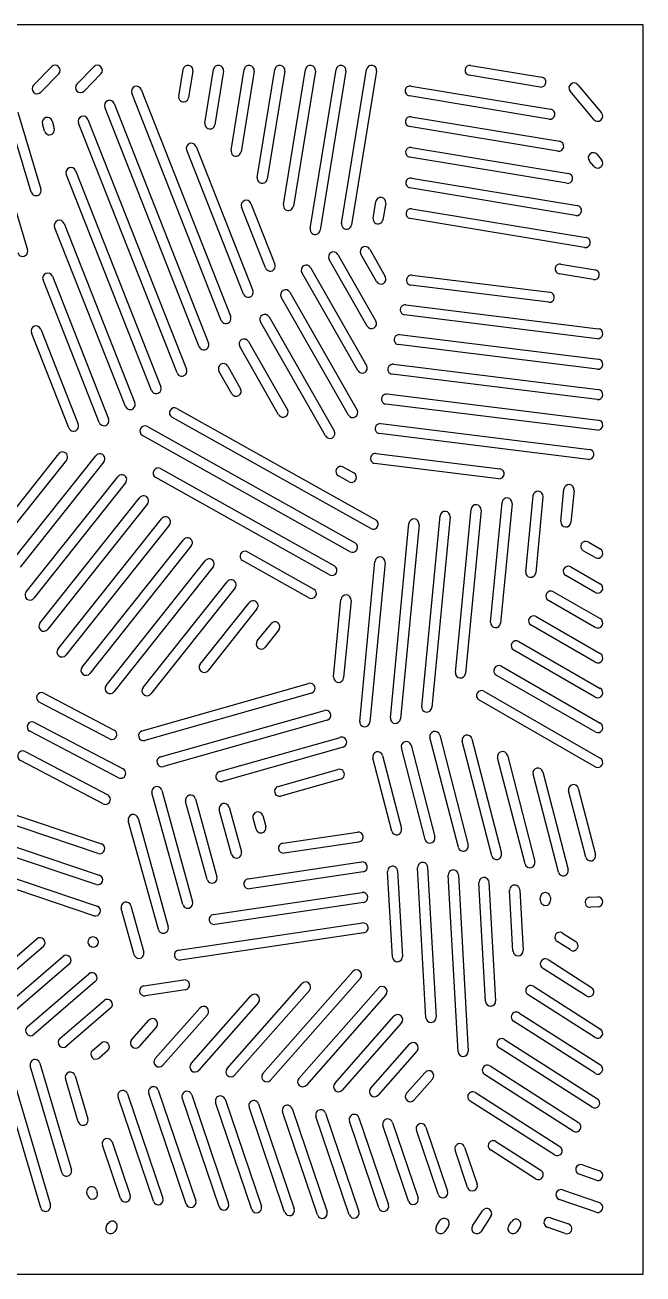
# Model space of a CAD drawing. Header units: inches. Extents: x 0 to 36, y 0 to 31.
# Drawn here: x 20.65 to 36, y 0 to 31 of the extents above; entities that cross this region are included whole.
import ezdxf

# ---------------------------------------------------------------- set-up
doc = ezdxf.new("R2010")
doc.units = ezdxf.units.IN
doc.layers.add('PROFILE', color=1, linetype='Continuous')
doc.layers.add('SLOTS', color=3, linetype='Continuous')

msp = doc.modelspace()

# ---------------------------------------------------------------- linework, layer by layer
at = {"layer": 'PROFILE'}
msp.add_lwpolyline([(0, 0), (36, 0), (36, 31), (0, 31)], close=True, dxfattribs=at)
at = {"layer": 'SLOTS'}
for p, q in [((20.865, 29.506), (21.311, 29.962)), ((21.49, 29.788), (21.043, 29.331)), ((21.94, 29.533), (22.36, 29.962)), ((22.539, 29.788), (22.119, 29.358)), ((24.47, 29.237), (24.577, 29.895)), ((24.824, 29.855), (24.717, 29.197)), ((25.12, 28.563), (25.337, 29.895)), ((25.584, 29.855), (25.367, 28.523)), ((25.77, 27.889), (26.097, 29.895)), ((26.344, 29.855), (26.017, 27.849)), ((26.421, 27.215), (26.857, 29.895)), ((27.103, 29.855), (26.667, 27.175)), ((27.071, 26.541), (27.617, 29.895)), ((27.863, 29.855), (27.318, 26.501)), ((27.734, 25.946), (28.376, 29.895)), ((28.623, 29.855), (27.981, 25.906)), ((28.515, 26.077), (29.136, 29.895)), ((29.383, 29.855), (28.762, 26.037)), ((31.725, 29.998), (33.486, 29.707)), ((30.239, 29.484), (33.706, 28.91)), ((33.445, 29.46), (31.685, 29.752)), ((34.38, 29.517), (34.971, 28.817)), ((25.528, 23.667), (23.304, 29.307)), ((23.536, 29.398), (25.761, 23.759)), ((33.665, 28.663), (30.199, 29.238)), ((34.779, 28.655), (34.189, 29.356)), ((19.631, 29.046), (20.715, 25.418)), ((20.478, 28.832), (21.047, 26.926)), ((24.979, 23.015), (22.635, 28.959)), ((22.867, 29.051), (25.212, 23.107)), ((20.808, 26.854), (20.238, 28.76)), ((21.14, 28.363), (21.085, 28.546)), ((21.325, 28.617), (21.38, 28.434)), ((24.43, 22.363), (21.983, 28.566)), ((22.216, 28.658), (24.663, 22.455)), ((30.244, 28.723), (33.927, 28.113)), ((33.886, 27.867), (30.203, 28.477)), ((24.9, 27.985), (26.31, 24.411)), ((30.249, 27.962), (34.147, 27.317)), ((26.077, 24.319), (24.668, 27.893)), ((34.107, 27.07), (30.208, 27.716)), ((34.779, 27.492), (34.668, 27.624)), ((34.859, 27.786), (34.971, 27.653)), ((23.795, 21.93), (21.679, 27.295)), ((21.911, 27.387), (24.027, 22.021)), ((30.254, 27.201), (34.368, 26.52)), ((34.327, 26.273), (30.213, 26.955)), ((26.626, 24.971), (26.031, 26.479)), ((26.264, 26.571), (26.859, 25.063)), ((29.296, 26.208), (29.363, 26.618)), ((29.61, 26.577), (29.543, 26.168)), ((30.259, 26.44), (34.589, 25.723)), ((21.622, 26.075), (23.378, 21.623)), ((34.548, 25.477), (30.218, 26.194)), ((23.146, 21.531), (21.39, 25.983)), ((29.212, 25.436), (29.6, 24.755)), ((29.15, 23.527), (28.206, 25.18)), ((28.423, 25.304), (29.367, 23.651)), ((29.383, 24.631), (28.994, 25.312)), ((28.917, 22.423), (27.529, 24.854)), ((27.746, 24.978), (29.134, 22.547)), ((34.768, 24.68), (33.92, 24.82)), ((33.961, 25.067), (34.809, 24.926)), ((22.497, 21.133), (21.101, 24.671)), ((21.334, 24.763), (22.729, 21.225)), ((33.657, 24.118), (30.237, 24.539)), ((30.267, 24.788), (33.688, 24.366)), ((28.684, 21.318), (27.014, 24.243)), ((27.231, 24.367), (28.901, 21.442)), ((30.112, 24.051), (34.89, 23.462)), ((28.115, 20.803), (26.5, 23.631)), ((26.717, 23.755), (28.332, 20.927)), ((34.86, 23.214), (30.081, 23.803)), ((21.744, 20.998), (20.812, 23.36)), ((21.045, 23.451), (21.976, 21.09)), ((29.956, 23.315), (34.89, 22.706)), ((26.952, 21.326), (25.985, 23.02)), ((26.202, 23.144), (27.169, 21.45)), ((34.86, 22.458), (29.926, 23.066)), ((25.79, 21.849), (25.47, 22.409)), ((25.687, 22.533), (26.007, 21.973)), ((34.86, 21.703), (29.77, 22.33)), ((29.801, 22.578), (34.89, 21.951)), ((29.645, 21.842), (34.89, 21.195)), ((24.425, 21.483), (29.362, 18.719)), ((34.86, 20.947), (29.615, 21.593)), ((29.24, 18.501), (24.303, 21.265)), ((29.49, 21.105), (34.671, 20.466)), ((28.727, 17.928), (23.571, 20.815)), ((23.693, 21.033), (28.85, 18.146)), ((34.64, 20.218), (29.459, 20.857)), ((19.993, 18.474), (21.491, 20.356)), ((21.686, 20.201), (20.188, 18.318)), ((20.337, 17.701), (22.412, 20.31)), ((22.608, 20.154), (20.532, 17.546)), ((29.372, 20.364), (32.444, 19.985)), ((24.021, 19.99), (28.337, 17.574)), ((28.56, 20.028), (28.821, 19.881)), ((32.414, 19.737), (29.342, 20.116)), ((20.681, 16.929), (22.956, 19.789)), ((23.152, 19.633), (20.876, 16.774)), ((28.215, 17.355), (23.899, 19.772)), ((28.699, 19.663), (28.437, 19.81)), ((21.025, 16.157), (23.5, 19.267)), ((33.087, 17.428), (33.268, 19.314)), ((33.516, 19.29), (33.336, 17.404)), ((33.96, 18.677), (34.037, 19.48)), ((34.286, 19.456), (34.209, 18.653)), ((23.695, 19.112), (21.22, 16.001)), ((31.341, 14.93), (31.729, 18.981)), ((31.978, 18.957), (31.59, 14.906)), ((32.214, 16.179), (32.498, 19.148)), ((32.747, 19.124), (32.463, 16.155)), ((21.473, 15.517), (24.043, 18.746)), ((29.726, 13.803), (30.188, 18.627)), ((30.437, 18.604), (29.975, 13.779)), ((30.506, 14.081), (30.959, 18.815)), ((31.208, 18.791), (30.755, 14.057)), ((24.239, 18.591), (21.669, 15.361)), ((22.07, 15.062), (24.587, 18.225)), ((24.783, 18.069), (22.266, 14.907)), ((34.639, 18.169), (34.937, 17.997)), ((22.668, 14.608), (25.131, 17.704)), ((27.703, 16.783), (26.055, 17.705)), ((26.178, 17.923), (27.825, 17.001)), ((28.964, 13.717), (29.344, 17.685)), ((34.813, 17.78), (34.514, 17.952)), ((25.327, 17.548), (22.863, 14.453)), ((29.593, 17.661), (29.213, 13.693)), ((34.207, 17.551), (34.937, 17.132)), ((23.584, 14.556), (25.675, 17.183)), ((34.813, 16.915), (34.083, 17.335)), ((25.87, 17.027), (23.78, 14.4)), ((28.316, 14.821), (28.5, 16.742)), ((33.776, 16.934), (34.937, 16.267)), ((25.003, 15.134), (26.218, 16.662)), ((26.414, 16.506), (25.199, 14.979)), ((28.749, 16.718), (28.565, 14.797)), ((34.813, 16.05), (33.651, 16.718)), ((26.422, 15.713), (26.762, 16.14)), ((33.345, 16.317), (34.937, 15.402)), ((26.958, 15.985), (26.618, 15.557)), ((34.813, 15.185), (33.22, 16.1)), ((32.913, 15.7), (34.937, 14.536)), ((34.813, 14.32), (32.789, 15.483)), ((32.482, 15.083), (34.937, 13.671)), ((23.563, 13.483), (27.697, 14.657)), ((34.813, 13.455), (32.357, 14.866)), ((21.123, 14.416), (22.866, 13.502)), ((27.765, 14.416), (23.631, 13.243)), ((32.051, 14.466), (34.937, 12.806)), ((22.75, 13.28), (21.007, 14.195)), ((24.021, 12.834), (28.089, 13.988)), ((34.813, 12.589), (31.926, 14.249)), ((20.889, 13.692), (23.088, 12.538)), ((28.157, 13.748), (24.09, 12.593)), ((22.972, 12.317), (20.773, 13.47)), ((30.952, 13.375), (31.658, 10.647)), ((25.481, 12.469), (28.481, 13.32)), ((28.55, 13.079), (25.549, 12.228)), ((30.589, 10.788), (30, 13.06)), ((30.242, 13.122), (30.831, 10.851)), ((31.416, 10.584), (30.71, 13.313)), ((32.244, 10.381), (31.508, 13.221)), ((31.75, 13.284), (32.486, 10.443)), ((22.592, 11.669), (20.539, 12.746)), ((20.655, 12.968), (22.708, 11.891)), ((29.761, 10.991), (29.291, 12.807)), ((29.533, 12.869), (30.003, 11.054)), ((33.071, 10.177), (32.389, 12.811)), ((32.631, 12.874), (33.313, 10.24)), ((26.941, 12.103), (28.424, 12.524)), ((33.899, 9.973), (33.27, 12.402)), ((33.512, 12.464), (34.141, 10.036)), ((28.492, 12.284), (27.009, 11.863)), ((24.573, 9.17), (23.806, 11.939)), ((24.047, 12.006), (24.814, 9.237)), ((24.883, 11.797), (25.42, 9.859)), ((34.576, 10.347), (34.151, 11.992)), ((34.393, 12.055), (34.818, 10.41)), ((19.926, 11.558), (22.552, 10.676)), ((25.179, 9.793), (24.642, 11.73)), ((25.785, 10.415), (25.478, 11.521)), ((25.719, 11.588), (26.026, 10.482)), ((22.472, 10.439), (19.847, 11.321)), ((23.967, 8.548), (23.219, 11.248)), ((23.46, 11.315), (24.208, 8.615)), ((26.391, 11.037), (26.315, 11.312)), ((26.555, 11.378), (26.631, 11.104)), ((19.435, 10.932), (22.499, 9.902)), ((27.054, 10.695), (28.908, 10.97)), ((22.419, 9.665), (19.355, 10.695)), ((28.945, 10.722), (27.09, 10.448)), ((20.042, 9.937), (22.445, 9.129)), ((26.192, 9.81), (29.012, 10.227)), ((29.048, 9.98), (26.228, 9.562)), ((29.775, 7.868), (29.657, 9.989)), ((29.906, 10.003), (30.025, 7.882)), ((30.61, 6.362), (30.403, 10.085)), ((30.652, 10.099), (30.86, 6.376)), ((22.366, 8.892), (19.962, 9.7)), ((31.408, 5.518), (31.164, 9.897)), ((31.414, 9.911), (31.658, 5.532)), ((32.09, 6.766), (31.926, 9.71)), ((32.175, 9.724), (32.339, 6.78)), ((25.33, 8.924), (29.022, 9.47)), ((32.771, 8.014), (32.687, 9.523)), ((32.937, 9.536), (33.021, 8.028)), ((33.453, 9.262), (33.449, 9.335)), ((33.699, 9.349), (33.703, 9.276)), ((34.678, 9.35), (34.867, 9.362)), ((23.362, 7.925), (23.043, 9.074)), ((23.284, 9.14), (23.602, 7.992)), ((29.059, 9.223), (25.366, 8.677)), ((34.883, 9.113), (34.694, 9.101)), ((24.467, 8.038), (29.032, 8.714)), ((29.069, 8.466), (24.504, 7.791)), ((34.002, 8.462), (34.33, 8.252)), ((19.086, 6.717), (20.947, 8.317)), ((21.11, 8.127), (19.249, 6.528)), ((22.312, 8.119), (22.301, 8.123)), ((22.381, 8.36), (22.392, 8.356)), ((34.196, 8.042), (33.867, 8.252)), ((19.897, 6.426), (21.591, 7.882)), ((33.641, 7.803), (34.721, 7.113)), ((21.754, 7.692), (20.06, 6.236)), ((20.708, 6.134), (22.236, 7.447)), ((26.562, 4.977), (28.794, 7.508)), ((34.586, 6.902), (33.507, 7.592)), ((22.399, 7.258), (20.871, 5.944)), ((23.605, 7.153), (24.595, 7.299)), ((25.67, 5.099), (27.527, 7.205)), ((28.981, 7.343), (26.749, 4.811)), ((33.281, 7.143), (34.942, 6.081)), ((24.631, 7.052), (23.642, 6.905)), ((24.779, 5.222), (26.26, 6.903)), ((27.715, 7.04), (25.858, 4.934)), ((27.453, 4.854), (29.428, 7.093)), ((29.615, 6.928), (27.641, 4.688)), ((34.808, 5.871), (33.146, 6.932)), ((21.52, 5.842), (22.617, 6.786)), ((22.78, 6.596), (21.683, 5.652)), ((23.887, 5.345), (24.994, 6.6)), ((26.448, 6.738), (24.966, 5.057)), ((23.3, 5.813), (23.727, 6.298)), ((25.181, 6.435), (24.075, 5.18)), ((28.345, 4.731), (29.814, 6.397)), ((30.001, 6.232), (28.532, 4.565)), ((34.808, 4.981), (32.786, 6.272)), ((32.92, 6.483), (34.942, 5.191)), ((23.915, 6.133), (23.487, 5.648)), ((22.331, 5.55), (22.542, 5.732)), ((29.236, 4.608), (30.2, 5.701)), ((34.733, 4.139), (32.425, 5.613)), ((32.56, 5.823), (34.867, 4.349)), ((21.043, 1.644), (19.909, 5.48)), ((20.149, 5.551), (21.283, 1.715)), ((22.705, 5.542), (22.494, 5.361)), ((30.387, 5.535), (29.424, 4.443)), ((21.567, 2.519), (20.784, 5.165)), ((21.024, 5.236), (21.806, 2.589)), ((30.128, 4.485), (30.586, 5.004)), ((32.2, 5.164), (34.4, 3.758)), ((21.976, 3.78), (21.659, 4.851)), ((21.899, 4.922), (22.215, 3.851)), ((30.773, 4.839), (30.315, 4.32)), ((34.266, 3.547), (32.065, 4.953)), ((23.842, 1.805), (22.965, 4.39)), ((23.201, 4.47), (24.078, 1.885)), ((24.656, 1.737), (23.725, 4.484)), ((23.961, 4.565), (24.893, 1.817)), ((25.471, 1.669), (24.556, 4.37)), ((24.792, 4.45), (25.708, 1.75)), ((31.839, 4.504), (33.933, 3.166)), ((26.286, 1.602), (25.386, 4.255)), ((25.623, 4.336), (26.523, 1.682)), ((27.101, 1.534), (26.217, 4.141)), ((26.454, 4.221), (27.338, 1.614)), ((27.285, 4.107), (28.153, 1.546)), ((33.798, 2.955), (31.705, 4.293)), ((27.916, 1.466), (27.048, 4.026)), ((28.707, 1.469), (27.879, 3.912)), ((28.116, 3.992), (28.944, 1.549)), ((29.442, 1.639), (28.71, 3.797)), ((28.946, 3.877), (29.678, 1.719)), ((29.777, 3.763), (30.413, 1.889)), ((30.176, 1.808), (29.54, 3.683)), ((30.91, 1.978), (30.371, 3.568)), ((30.608, 3.648), (31.147, 2.059)), ((23.027, 1.873), (22.578, 3.196)), ((22.814, 3.277), (23.263, 1.953)), ((31.569, 3.151), (31.881, 2.229)), ((32.347, 3.289), (33.466, 2.574)), ((31.645, 2.148), (31.332, 3.071)), ((33.331, 2.364), (32.213, 3.079)), ((34.493, 2.711), (34.916, 2.565)), ((34.834, 2.328), (34.411, 2.475)), ((22.212, 1.94), (22.191, 2.002)), ((22.427, 2.083), (22.448, 2.021)), ((34.002, 2.088), (34.916, 1.771)), ((31.768, 1.193), (32.014, 1.569)), ((34.834, 1.534), (33.919, 1.852)), ((22.677, 1.196), (22.719, 1.258)), ((30.871, 1.193), (30.958, 1.325)), ((32.223, 1.432), (31.977, 1.057)), ((32.665, 1.193), (32.738, 1.306)), ((33.703, 1.398), (34.149, 1.243)), ((22.925, 1.117), (22.883, 1.054)), ((31.167, 1.188), (31.081, 1.057)), ((32.947, 1.169), (32.874, 1.057)), ((34.067, 1.007), (33.621, 1.162))]:
    msp.add_line(p, q, dxfattribs=at)
for centre, start, end in [((21.4, 29.875), -44.3704, 135.6296), ((22.45, 29.875), -44.3704, 135.6296), ((24.7, 29.875), -9.2392, 170.7608), ((25.46, 29.875), -9.2392, 170.7608), ((26.22, 29.875), -9.2392, 170.7608), ((26.98, 29.875), -9.2392, 170.7608), ((27.74, 29.875), -9.2392, 170.7608), ((28.5, 29.875), -9.2392, 170.7608), ((29.26, 29.875), -9.2392, 170.7608), ((31.705, 29.875), 80.5984, 260.5984), ((20.954, 29.419), -224.3704, -44.3704), ((22.03, 29.446), -224.3704, -44.3704), ((23.42, 29.353), 21.5245, 201.5245), ((30.219, 29.361), 80.5984, 260.5984), ((33.465, 29.584), -99.4016, 80.5984), ((34.284, 29.436), 40.1482, 220.1482), ((24.593, 29.217), 170.7608, 350.7608), ((22.751, 29.005), 21.5245, 201.5245), ((33.686, 28.787), -99.4016, 80.5984), ((21.205, 28.582), 16.6412, 196.6412), ((22.1, 28.612), 21.5245, 201.5245), ((25.244, 28.543), 170.7608, 350.7608), ((30.224, 28.6), 80.5984, 260.5984), ((34.875, 28.736), 220.1482, 400.1482), ((21.26, 28.398), 196.6412, 376.6412), ((24.784, 27.939), 21.5245, 201.5245), ((30.229, 27.839), 80.5984, 260.5984), ((33.906, 27.99), -99.4016, 80.5984), ((25.894, 27.869), 170.7608, 350.7608), ((34.764, 27.705), 40.1482, 220.1482), ((34.875, 27.573), 220.1482, 400.1482), ((21.795, 27.341), 21.5245, 201.5245), ((34.127, 27.193), -99.4016, 80.5984), ((26.544, 27.195), 170.7608, 350.7608), ((30.233, 27.078), 80.5984, 260.5984), ((20.928, 26.89), 196.6412, 376.6412), ((29.486, 26.597), -9.2392, 170.7608), ((26.148, 26.525), 21.5245, 201.5245), ((27.194, 26.521), 170.7608, 350.7608), ((30.238, 26.317), 80.5984, 260.5984), ((34.348, 26.397), -99.4016, 80.5984), ((21.506, 26.029), 21.5245, 201.5245), ((28.639, 26.057), 170.7608, 350.7608), ((29.42, 26.188), 170.7608, 350.7608), ((27.857, 25.926), 170.7608, 350.7608), ((29.103, 25.374), 29.7254, 209.7254), ((34.568, 25.6), -99.4016, 80.5984), ((20.596, 25.382), 196.6412, 376.6412), ((28.315, 25.242), 29.7254, 209.7254), ((21.217, 24.717), 21.5245, 201.5245), ((26.743, 25.017), 201.5245, 381.5245), ((27.638, 24.916), 29.7254, 209.7254), ((33.941, 24.944), 80.5984, 260.5984), ((34.789, 24.803), -99.4016, 80.5984), ((29.492, 24.693), -150.2746, 29.7254), ((30.252, 24.664), 82.973, 262.973), ((26.193, 24.365), 201.5245, 381.5245), ((27.123, 24.305), 29.7254, 209.7254), ((33.673, 24.242), 262.973, 442.973), ((30.097, 23.927), 82.973, 262.973), ((25.644, 23.713), 201.5245, 381.5245), ((26.608, 23.693), 29.7254, 209.7254), ((29.259, 23.589), -150.2746, 29.7254), ((20.928, 23.406), 21.5245, 201.5245), ((29.941, 23.19), 82.973, 262.973), ((34.875, 23.338), 262.973, 442.973), ((25.095, 23.061), 201.5245, 381.5245), ((26.094, 23.082), 29.7254, 209.7254), ((34.875, 22.582), 262.973, 442.973), ((24.546, 22.409), 201.5245, 381.5245), ((25.579, 22.471), 29.7254, 209.7254), ((29.026, 22.485), -150.2746, 29.7254), ((29.786, 22.454), 82.973, 262.973), ((23.911, 21.976), 201.5245, 381.5245), ((25.898, 21.911), -150.2746, 29.7254), ((29.63, 21.717), 82.973, 262.973), ((34.875, 21.827), 262.973, 442.973), ((23.262, 21.577), 201.5245, 381.5245), ((24.364, 21.374), 60.7555, 240.7555), ((27.061, 21.388), -150.2746, 29.7254), ((28.793, 21.38), -150.2746, 29.7254), ((21.86, 21.044), 201.5245, 381.5245), ((22.613, 21.179), 201.5245, 381.5245), ((29.475, 20.981), 82.973, 262.973), ((34.875, 21.071), 262.973, 442.973), ((23.632, 20.924), 60.7555, 240.7555), ((28.223, 20.865), -150.2746, 29.7254), ((34.655, 20.342), 262.973, 442.973), ((21.588, 20.278), -38.512, 141.488), ((22.51, 20.232), -38.512, 141.488), ((29.357, 20.24), 82.973, 262.973), ((23.96, 19.881), 60.7555, 240.7555), ((28.499, 19.919), 60.7555, 240.7555), ((28.76, 19.772), -119.2445, 60.7555), ((32.429, 19.861), 262.973, 442.973), ((23.054, 19.711), -38.512, 141.488), ((34.161, 19.468), -5.4719, 174.5281), ((23.598, 19.19), -38.512, 141.488), ((32.623, 19.136), -5.4719, 174.5281), ((33.392, 19.302), -5.4719, 174.5281), ((31.084, 18.803), -5.4719, 174.5281), ((31.853, 18.969), -5.4719, 174.5281), ((24.141, 18.668), -38.512, 141.488), ((29.301, 18.61), -119.2445, 60.7555), ((30.312, 18.616), -5.4719, 174.5281), ((34.084, 18.665), 174.5281, 354.5281), ((24.685, 18.147), -38.512, 141.488), ((28.788, 18.037), -119.2445, 60.7555), ((34.576, 18.06), 60.1029, 240.1029), ((34.875, 17.889), 240.1029, 420.1029), ((25.229, 17.626), -38.512, 141.488), ((26.117, 17.814), 60.7555, 240.7555), ((29.469, 17.673), -5.4719, 174.5281), ((28.276, 17.464), -119.2445, 60.7555), ((33.211, 17.416), 174.5281, 354.5281), ((34.145, 17.443), 60.1029, 240.1029), ((25.773, 17.105), -38.512, 141.488), ((34.875, 17.023), 240.1029, 420.1029), ((20.778, 16.851), -218.512, -38.512), ((27.764, 16.892), -119.2445, 60.7555), ((28.625, 16.73), -5.4719, 174.5281), ((33.714, 16.826), 60.1029, 240.1029), ((26.316, 16.584), -38.512, 141.488), ((21.122, 16.079), -218.512, -38.512), ((26.86, 16.062), -38.512, 141.488), ((32.338, 16.167), 174.5281, 354.5281), ((33.282, 16.209), 60.1029, 240.1029), ((34.875, 16.158), 240.1029, 420.1029), ((21.571, 15.439), -218.512, -38.512), ((26.52, 15.635), -218.512, -38.512), ((32.851, 15.592), 60.1029, 240.1029), ((34.875, 15.293), 240.1029, 420.1029), ((22.168, 14.985), -218.512, -38.512), ((25.101, 15.057), -218.512, -38.512), ((31.465, 14.918), 174.5281, 354.5281), ((32.42, 14.975), 60.1029, 240.1029), ((22.765, 14.53), -218.512, -38.512), ((27.731, 14.536), -74.1576, 105.8424), ((28.441, 14.809), 174.5281, 354.5281), ((21.065, 14.305), 62.3244, 242.3244), ((23.682, 14.478), -218.512, -38.512), ((31.988, 14.357), 60.1029, 240.1029), ((34.875, 14.428), 240.1029, 420.1029), ((28.123, 13.868), -74.1576, 105.8424), ((30.63, 14.069), 174.5281, 354.5281), ((20.831, 13.581), 62.3244, 242.3244), ((29.089, 13.705), 174.5281, 354.5281), ((29.85, 13.791), 174.5281, 354.5281), ((34.875, 13.563), 240.1029, 420.1029), ((22.808, 13.391), 242.3244, 422.3244), ((23.597, 13.363), 105.8424, 285.8424), ((30.831, 13.344), 14.5192, 194.5192), ((31.629, 13.253), 14.5192, 194.5192), ((28.516, 13.2), -74.1576, 105.8424), ((30.121, 13.091), 14.5192, 194.5192), ((20.597, 12.857), 62.3244, 242.3244), ((24.055, 12.714), 105.8424, 285.8424), ((29.412, 12.838), 14.5192, 194.5192), ((32.51, 12.843), 14.5192, 194.5192), ((34.875, 12.698), 240.1029, 420.1029), ((23.03, 12.428), 242.3244, 422.3244), ((25.515, 12.348), 105.8424, 285.8424), ((28.458, 12.404), -74.1576, 105.8424), ((33.391, 12.433), 14.5192, 194.5192), ((23.926, 11.973), 15.4879, 195.4879), ((26.975, 11.983), 105.8424, 285.8424), ((34.272, 12.023), 14.5192, 194.5192), ((22.65, 11.78), 242.3244, 422.3244), ((24.762, 11.764), 15.4879, 195.4879), ((25.599, 11.554), 15.4879, 195.4879), ((26.435, 11.345), 15.4879, 195.4879), ((23.34, 11.281), 15.4879, 195.4879), ((26.511, 11.071), 195.4879, 375.4879), ((28.926, 10.846), -81.5858, 98.4142), ((29.882, 11.023), -165.4808, 14.5192), ((30.71, 10.819), -165.4808, 14.5192), ((22.512, 10.557), -108.5819, 71.4181), ((27.072, 10.572), -261.5858, -81.5858), ((31.537, 10.616), -165.4808, 14.5192), ((25.905, 10.448), 195.4879, 375.4879), ((32.365, 10.412), -165.4808, 14.5192), ((33.192, 10.208), -165.4808, 14.5192), ((34.697, 10.379), -165.4808, 14.5192), ((29.03, 10.103), -81.5858, 98.4142), ((29.782, 9.996), 3.1879, 183.1879), ((30.527, 10.092), 3.1879, 183.1879), ((31.289, 9.904), 3.1879, 183.1879), ((34.02, 10.005), -165.4808, 14.5192), ((22.459, 9.784), -108.5819, 71.4181), ((25.299, 9.826), 195.4879, 375.4879), ((26.21, 9.686), -261.5858, -81.5858), ((32.051, 9.717), 3.1879, 183.1879), ((32.812, 9.529), 3.1879, 183.1879), ((29.04, 9.347), -81.5858, 98.4142), ((33.574, 9.342), 3.1879, 183.1879), ((34.686, 9.225), 93.6462, 273.6462), ((34.875, 9.237), -86.3538, 93.6462), ((22.405, 9.011), -108.5819, 71.4181), ((23.164, 9.107), 15.4879, 195.4879), ((24.694, 9.204), 195.4879, 375.4879), ((33.578, 9.269), 183.1879, 363.1879), ((25.348, 8.8), -261.5858, -81.5858), ((29.05, 8.59), -81.5858, 98.4142), ((24.088, 8.581), 195.4879, 375.4879), ((33.934, 8.357), 57.4257, 237.4257), ((21.028, 8.222), -49.3102, 130.6898), ((22.341, 8.241), 71.4181, 251.4181), ((22.352, 8.237), -108.5819, 71.4181), ((34.263, 8.147), 237.4257, 417.4257), ((21.673, 7.787), -49.3102, 130.6898), ((23.482, 7.959), 195.4879, 375.4879), ((24.486, 7.915), -261.5858, -81.5858), ((29.9, 7.875), 183.1879, 363.1879), ((32.896, 8.021), 183.1879, 363.1879), ((33.574, 7.697), 57.4257, 237.4257), ((22.317, 7.352), -49.3102, 130.6898), ((28.887, 7.425), -41.4015, 138.5985), ((23.624, 7.029), -261.5858, -81.5858), ((24.613, 7.175), -81.5858, 98.4142), ((27.621, 7.123), -41.4015, 138.5985), ((29.522, 7.011), -41.4015, 138.5985), ((33.213, 7.037), 57.4257, 237.4257), ((26.354, 6.82), -41.4015, 138.5985), ((34.654, 7.007), 237.4257, 417.4257), ((22.699, 6.691), -49.3102, 130.6898), ((25.088, 6.518), -41.4015, 138.5985), ((32.215, 6.773), 183.1879, 363.1879), ((23.821, 6.215), -41.4015, 138.5985), ((29.908, 6.314), -41.4015, 138.5985), ((30.735, 6.369), 183.1879, 363.1879), ((32.853, 6.378), 57.4257, 237.4257), ((20.79, 6.039), -229.3102, -49.3102), ((34.875, 5.976), 237.4257, 417.4257), ((21.601, 5.747), -229.3102, -49.3102), ((22.623, 5.637), -49.3102, 130.6898), ((23.394, 5.73), -221.4015, -41.4015), ((30.294, 5.618), -41.4015, 138.5985), ((32.493, 5.718), 57.4257, 237.4257), ((20.904, 5.201), 16.4658, 196.4658), ((22.412, 5.456), -229.3102, -49.3102), ((23.981, 5.263), -221.4015, -41.4015), ((31.533, 5.525), 183.1879, 363.1879), ((21.779, 4.886), 16.4658, 196.4658), ((24.872, 5.14), -221.4015, -41.4015), ((25.764, 5.017), -221.4015, -41.4015), ((26.656, 4.894), -221.4015, -41.4015), ((30.68, 4.922), -41.4015, 138.5985), ((32.132, 5.058), 57.4257, 237.4257), ((34.875, 5.086), 237.4257, 417.4257), ((27.547, 4.771), -221.4015, -41.4015), ((28.439, 4.648), -221.4015, -41.4015), ((23.083, 4.43), 18.7357, 198.7357), ((23.843, 4.524), 18.7357, 198.7357), ((24.674, 4.41), 18.7357, 198.7357), ((25.505, 4.295), 18.7357, 198.7357), ((29.33, 4.525), -221.4015, -41.4015), ((30.222, 4.402), -221.4015, -41.4015), ((31.772, 4.398), 57.4257, 237.4257), ((34.8, 4.244), 237.4257, 417.4257), ((26.336, 4.181), 18.7357, 198.7357), ((27.166, 4.066), 18.7357, 198.7357), ((27.997, 3.952), 18.7357, 198.7357), ((22.095, 3.816), -163.5342, 16.4658), ((28.828, 3.837), 18.7357, 198.7357), ((29.659, 3.723), 18.7357, 198.7357), ((30.49, 3.608), 18.7357, 198.7357), ((34.333, 3.652), 237.4257, 417.4257), ((22.696, 3.236), 18.7357, 198.7357), ((31.45, 3.111), 18.7357, 198.7357), ((32.28, 3.184), 57.4257, 237.4257), ((33.866, 3.061), 237.4257, 417.4257), ((21.686, 2.554), -163.5342, 16.4658), ((33.399, 2.469), 237.4257, 417.4257), ((34.452, 2.593), 70.8333, 250.8333), ((34.875, 2.446), 250.8333, 430.8333), ((31.763, 2.188), 198.7357, 378.7357), ((22.309, 2.043), 18.7357, 198.7357), ((22.33, 1.981), 198.7357, 378.7357), ((23.145, 1.913), 198.7357, 378.7357), ((23.96, 1.845), 198.7357, 378.7357), ((30.294, 1.849), 198.7357, 378.7357), ((31.029, 2.019), 198.7357, 378.7357), ((33.961, 1.97), 70.8333, 250.8333), ((21.163, 1.679), -163.5342, 16.4658), ((24.775, 1.777), 198.7357, 378.7357), ((25.59, 1.71), 198.7357, 378.7357), ((26.405, 1.642), 198.7357, 378.7357), ((27.22, 1.574), 198.7357, 378.7357), ((29.56, 1.679), 198.7357, 378.7357), ((32.119, 1.501), -33.2259, 146.7741), ((34.875, 1.652), 250.8333, 430.8333), ((22.822, 1.187), -34.3766, 145.6234), ((28.035, 1.506), 198.7357, 378.7357), ((28.826, 1.509), 198.7357, 378.7357), ((31.062, 1.256), -33.2259, 146.7741), ((32.843, 1.237), -33.2259, 146.7741), ((33.662, 1.28), 70.8333, 250.8333), ((34.108, 1.125), 250.8333, 430.8333), ((22.78, 1.125), 145.6234, 325.6234), ((30.976, 1.125), -213.2259, -33.2259), ((31.873, 1.125), -213.2259, -33.2259), ((32.769, 1.125), -213.2259, -33.2259)]:
    msp.add_arc(centre, 0.125, start, end, dxfattribs=at)

doc.saveas('drawing.dxf')
